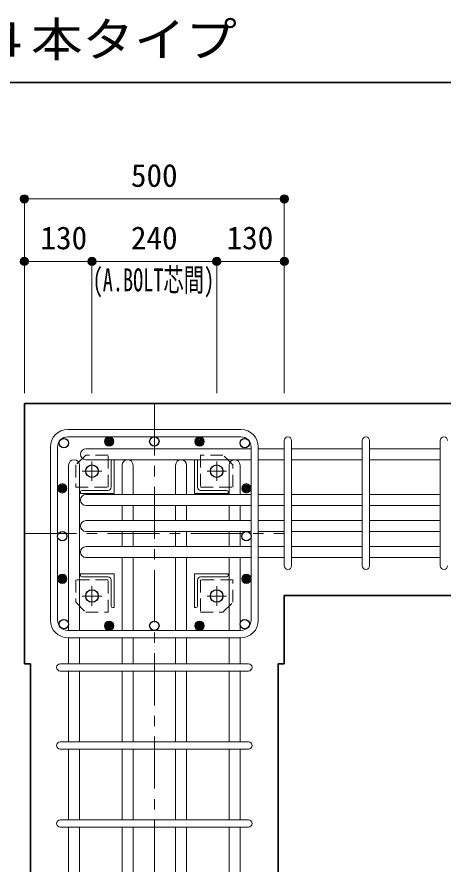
# Model space of a CAD drawing. Units: millimetres at full size, sheet at 1:20. Extents: x -3982 to 3969, y -2797 to 2801.
# Drawn here: x -3118 to -2297, y -1665 to -22 of the extents above; entities that cross this region are included whole.
import ezdxf
from ezdxf.enums import TextEntityAlignment as Align

# ---------------------------------------------------------------- set-up
doc = ezdxf.new("R2010")
doc.units = ezdxf.units.MM
doc.header["$LTSCALE"] = 20
doc.header["$PDMODE"] = 32
doc.header["$PDSIZE"] = 12
doc.linetypes.add('CHAIN1', pattern=[8, 5, -1, 1, -1])
doc.linetypes.add('DASHED1', pattern=[1.8, 1.2, -0.6])
for name, color, linetype, lineweight in [('6-1_躯体線', 2, 'Continuous', 35), ('6-2_A.Bolt_', 4, 'Continuous', 9), ('6-3_柱型主筋', 4, 'Continuous', 9), ('6-4_フープ', 7, 'Continuous', 18), ('6-5_梁主筋', 7, 'Continuous', 18), ('6-6_S.T.P.', 7, 'Continuous', 18), ('6-7_文字', 7, 'Continuous', 18), ('6-9', 4, 'DASHED1', 9), ('6-D_寸法', 4, 'Continuous', 9), ('F-0_枠', 6, 'Continuous', 40)]:
    doc.layers.add(name, color=color, linetype=linetype, lineweight=lineweight)
doc.styles.add('ＭＳ ゴシック', font='')
doc.styles.get('ＭＳ ゴシック').set_extended_font_data('MS Gothic')

msp = doc.modelspace()

# ---------------------------------------------------------------- linework, layer by layer
at = {"layer": '6-1_躯体線'}
for p, q in [((-2203.87, -764.67), (-3103.87, -764.67)), ((-3103.87, -1264.67), (-3103.87, -764.67)), ((-2203.87, -1133.67), (-2603.87, -1133.67)), ((-2603.87, -1264.67), (-2603.87, -1133.67)), ((-3091.79, -1264.67), (-3103.87, -1264.67)), ((-3091.79, -1664.67), (-3091.79, -1264.67)), ((-2603.87, -1264.67), (-2615.94, -1264.67)), ((-2615.94, -1664.67), (-2615.94, -1264.67))]:
    msp.add_line(p, q, dxfattribs=at)
at = {"layer": '6-2_A.Bolt_', "linetype": 'CHAIN1'}
for p, q in [((-2973.87, -913.37), (-2973.87, -875.87)), ((-2733.87, -913.37), (-2733.87, -875.87)), ((-2955.17, -894.67), (-2992.67, -894.67)), ((-2752.57, -894.67), (-2715.07, -894.67)), ((-2973.87, -1115.97), (-2973.87, -1153.47)), ((-2733.87, -1115.97), (-2733.87, -1153.47)), ((-2955.17, -1134.67), (-2992.67, -1134.67)), ((-2752.57, -1134.67), (-2715.07, -1134.67))]:
    msp.add_line(p, q, dxfattribs=at)
at = {"layer": '6-2_A.Bolt_'}
for p, q in [((-2936.87, -875.67), (-2936.87, -925.67)), ((-2930.87, -872.67), (-2933.87, -872.67)), ((-2930.87, -872.67), (-2930.87, -937.67)), ((-2776.87, -872.67), (-2773.87, -872.67)), ((-2776.87, -872.67), (-2776.87, -937.67)), ((-2770.87, -875.67), (-2770.87, -925.67)), ((-2995.87, -937.67), (-2995.87, -934.67)), ((-2992.87, -931.67), (-2942.87, -931.67)), ((-2714.87, -931.67), (-2764.87, -931.67)), ((-2711.87, -937.67), (-2711.87, -934.67)), ((-2995.87, -937.67), (-2930.87, -937.67)), ((-2711.87, -937.67), (-2776.87, -937.67)), ((-2995.87, -1091.67), (-2995.87, -1094.67)), ((-2995.87, -1091.67), (-2930.87, -1091.67)), ((-2992.87, -1097.67), (-2942.87, -1097.67)), ((-2930.87, -1156.67), (-2930.87, -1091.67)), ((-2776.87, -1156.67), (-2776.87, -1091.67)), ((-2711.87, -1091.67), (-2776.87, -1091.67)), ((-2714.87, -1097.67), (-2764.87, -1097.67)), ((-2711.87, -1091.67), (-2711.87, -1094.67)), ((-2936.87, -1153.67), (-2936.87, -1103.67)), ((-2770.87, -1153.67), (-2770.87, -1103.67)), ((-2930.87, -1156.67), (-2933.87, -1156.67)), ((-2776.87, -1156.67), (-2773.87, -1156.67))]:
    msp.add_line(p, q, dxfattribs=at)
at = {"layer": '6-2_A.Bolt_', "color": 3, "lineweight": 25}
for centre in [(-2973.87, -894.67), (-2733.87, -894.67), (-2973.87, -1134.67), (-2733.87, -1134.67)]:
    msp.add_circle(centre, 12, dxfattribs=at)
at = {"layer": '6-2_A.Bolt_'}
for centre, radius, start, end in [((-2933.87, -875.67), 3, 90, 180), ((-2773.87, -875.67), 3, 0, 90), ((-2992.87, -934.67), 3, 90, 180), ((-2942.87, -925.67), 6, 270, 0), ((-2764.87, -925.67), 6, 180, 270), ((-2714.87, -934.67), 3, 0, 90), ((-2992.87, -1094.67), 3, 180, 270), ((-2942.87, -1103.67), 6, 0, 90), ((-2764.87, -1103.67), 6, 90, 180), ((-2714.87, -1094.67), 3, 270, 0), ((-2933.87, -1153.67), 3, 180, 270), ((-2773.87, -1153.67), 3, 270, 0)]:
    msp.add_arc(centre, radius, start, end, dxfattribs=at)
at = {"layer": '6-3_柱型主筋', "color": 3, "lineweight": 25}
for centre in [(-3027.79, -840.75), (-2853.87, -837.67), (-2679.94, -840.75), (-3030.87, -1019.67), (-2676.87, -1019.67), (-3027.79, -1188.6), (-2679.94, -1188.6), (-2853.87, -1191.67)]:
    msp.add_circle(centre, 9, dxfattribs=at)
at = {"layer": '6-3_柱型主筋'}
for centre, radius in [((-2940.83, -837.67), 9), ((-2940.83, -837.67), 7.6), ((-2940.83, -837.67), 6.2), ((-2940.83, -837.67), 4.8), ((-2940.83, -837.67), 3.4), ((-2940.83, -837.67), 2), ((-2940.83, -837.67), 0.6), ((-2766.9, -837.67), 9), ((-2766.9, -837.67), 7.6), ((-2766.9, -837.67), 6.2), ((-2766.9, -837.67), 4.8), ((-2766.9, -837.67), 3.4), ((-2766.9, -837.67), 2), ((-2766.9, -837.67), 0.6), ((-3030.87, -927.71), 9), ((-2676.87, -927.71), 9), ((-3030.87, -927.71), 7.6), ((-3030.87, -927.71), 6.2), ((-3030.87, -927.71), 4.8), ((-3030.87, -927.71), 3.4), ((-3030.87, -927.71), 2), ((-3030.87, -927.71), 0.6), ((-2676.87, -927.71), 7.6), ((-2676.87, -927.71), 6.2), ((-2676.87, -927.71), 4.8), ((-2676.87, -927.71), 3.4), ((-2676.87, -927.71), 2), ((-2676.87, -927.71), 0.6), ((-3030.87, -1101.63), 9), ((-3030.87, -1101.63), 7.6), ((-3030.87, -1101.63), 6.2), ((-3030.87, -1101.63), 4.8), ((-3030.87, -1101.63), 3.4), ((-3030.87, -1101.63), 2), ((-2676.87, -1101.63), 9), ((-2676.87, -1101.63), 7.6), ((-2676.87, -1101.63), 6.2), ((-2676.87, -1101.63), 4.8), ((-2676.87, -1101.63), 3.4), ((-2676.87, -1101.63), 2), ((-3030.87, -1101.63), 0.6), ((-2676.87, -1101.63), 0.6), ((-2940.83, -1191.67), 9), ((-2940.83, -1191.67), 7.6), ((-2940.83, -1191.67), 6.2), ((-2940.83, -1191.67), 4.8), ((-2940.83, -1191.67), 3.4), ((-2940.83, -1191.67), 2), ((-2940.83, -1191.67), 0.6), ((-2766.9, -1191.67), 9), ((-2766.9, -1191.67), 7.6), ((-2766.9, -1191.67), 6.2), ((-2766.9, -1191.67), 4.8), ((-2766.9, -1191.67), 3.4), ((-2766.9, -1191.67), 2), ((-2766.9, -1191.67), 0.6)]:
    msp.add_circle(centre, radius, dxfattribs=at)
at = {"layer": '6-4_フープ'}
for p, q in [((-2687.37, -814.67), (-3020.37, -814.67)), ((-2687.37, -828.67), (-3020.37, -828.67)), ((-3053.87, -1181.17), (-3053.87, -848.17)), ((-3039.87, -1181.17), (-3039.87, -848.17)), ((-2667.87, -1181.17), (-2667.87, -848.17)), ((-2653.87, -1181.17), (-2653.87, -848.17)), ((-2687.37, -1200.67), (-3020.37, -1200.67)), ((-2687.37, -1214.67), (-3020.37, -1214.67))]:
    msp.add_line(p, q, dxfattribs=at)
for centre, radius, start, end in [((-3020.37, -848.17), 33.5, 90, 180), ((-2687.37, -848.17), 33.5, 0, 90), ((-3020.37, -848.17), 19.5, 90, 180), ((-2687.37, -848.17), 19.5, 0, 90), ((-3020.37, -1181.17), 33.5, 180, 270), ((-3020.37, -1181.17), 19.5, 180, 270), ((-2687.37, -1181.17), 33.5, 270, 0), ((-2687.37, -1181.17), 19.5, 270, 0)]:
    msp.add_arc(centre, radius, start, end, dxfattribs=at)
at = {"layer": '6-5_梁主筋'}
for p, q in [((-2985.37, -851.67), (-2667.87, -851.67)), ((-2603.87, -851.67), (-2653.87, -851.67)), ((-2453.87, -851.67), (-2589.87, -851.67)), ((-2303.87, -851.67), (-2439.87, -851.67)), ((-3018.79, -883.17), (-3018.79, -1200.67)), ((-2997.79, -883.17), (-2997.79, -1200.67)), ((-2985.37, -872.67), (-2667.87, -872.67)), ((-2915.87, -883.17), (-2915.87, -939.67)), ((-2894.87, -883.17), (-2894.87, -939.67)), ((-2812.87, -883.17), (-2812.87, -939.67)), ((-2791.87, -883.17), (-2791.87, -939.67)), ((-2709.94, -883.17), (-2709.94, -939.67)), ((-2688.94, -883.17), (-2688.94, -939.67)), ((-2603.87, -872.67), (-2653.87, -872.67)), ((-2453.87, -872.67), (-2589.87, -872.67)), ((-2303.87, -872.67), (-2439.87, -872.67)), ((-2985.37, -939.67), (-2667.87, -939.67)), ((-2603.87, -939.67), (-2653.87, -939.67)), ((-2453.87, -939.67), (-2589.87, -939.67)), ((-2303.87, -939.67), (-2439.87, -939.67)), ((-2985.37, -960.67), (-2667.87, -960.67)), ((-2915.87, -960.67), (-2915.87, -989.67)), ((-2894.87, -960.67), (-2894.87, -989.67)), ((-2812.87, -960.67), (-2812.87, -989.67)), ((-2791.87, -960.67), (-2791.87, -989.67)), ((-2709.94, -960.67), (-2709.94, -989.67)), ((-2688.94, -960.67), (-2688.94, -989.67)), ((-2603.87, -960.67), (-2653.87, -960.67)), ((-2453.87, -960.67), (-2589.87, -960.67)), ((-2303.87, -960.67), (-2439.87, -960.67)), ((-2985.37, -989.67), (-2667.87, -989.67)), ((-2603.87, -989.67), (-2653.87, -989.67)), ((-2453.87, -989.67), (-2589.87, -989.67)), ((-2303.87, -989.67), (-2439.87, -989.67)), ((-2985.37, -1010.67), (-2667.87, -1010.67)), ((-2915.87, -1010.67), (-2915.87, -1039.67)), ((-2894.87, -1010.67), (-2894.87, -1039.67)), ((-2812.87, -1010.67), (-2812.87, -1039.67)), ((-2791.87, -1010.67), (-2791.87, -1039.67)), ((-2709.94, -1010.67), (-2709.94, -1039.67)), ((-2688.94, -1010.67), (-2688.94, -1039.67)), ((-2603.87, -1010.67), (-2653.87, -1010.67)), ((-2453.87, -1010.67), (-2589.87, -1010.67)), ((-2303.87, -1010.67), (-2439.87, -1010.67)), ((-2985.37, -1039.67), (-2667.87, -1039.67)), ((-2603.87, -1039.67), (-2653.87, -1039.67)), ((-2453.87, -1039.67), (-2589.87, -1039.67)), ((-2303.87, -1039.67), (-2439.87, -1039.67)), ((-2985.37, -1060.67), (-2667.87, -1060.67)), ((-2915.87, -1060.67), (-2915.87, -1200.67)), ((-2894.87, -1060.67), (-2894.87, -1200.67)), ((-2812.87, -1060.67), (-2812.87, -1200.67)), ((-2791.87, -1060.67), (-2791.87, -1200.67)), ((-2709.94, -1060.67), (-2709.94, -1200.67)), ((-2688.94, -1060.67), (-2688.94, -1200.67)), ((-2603.87, -1060.67), (-2653.87, -1060.67)), ((-2453.87, -1060.67), (-2589.87, -1060.67)), ((-2303.87, -1060.67), (-2439.87, -1060.67)), ((-3018.79, -1214.67), (-3018.79, -1264.67)), ((-2997.79, -1214.67), (-2997.79, -1264.67)), ((-2915.87, -1214.67), (-2915.87, -1264.67)), ((-2894.87, -1214.67), (-2894.87, -1264.67)), ((-2812.87, -1214.67), (-2812.87, -1264.67)), ((-2791.87, -1214.67), (-2791.87, -1264.67)), ((-2709.94, -1214.67), (-2709.94, -1264.67)), ((-2688.94, -1214.67), (-2688.94, -1264.67)), ((-3018.79, -1278.67), (-3018.79, -1414.67)), ((-2997.79, -1278.67), (-2997.79, -1414.67)), ((-2915.87, -1278.67), (-2915.87, -1414.67)), ((-2894.87, -1278.67), (-2894.87, -1414.67)), ((-2812.87, -1278.67), (-2812.87, -1414.67)), ((-2791.87, -1278.67), (-2791.87, -1414.67)), ((-2709.94, -1278.67), (-2709.94, -1414.67)), ((-2688.94, -1278.67), (-2688.94, -1414.67)), ((-3018.79, -1428.67), (-3018.79, -1564.67)), ((-2997.79, -1428.67), (-2997.79, -1564.67)), ((-2915.87, -1428.67), (-2915.87, -1564.67)), ((-2894.87, -1428.67), (-2894.87, -1564.67)), ((-2812.87, -1428.67), (-2812.87, -1564.67)), ((-2791.87, -1428.67), (-2791.87, -1564.67)), ((-2709.94, -1428.67), (-2709.94, -1564.67)), ((-2688.94, -1428.67), (-2688.94, -1564.67)), ((-3018.79, -1578.67), (-3018.79, -1664.67)), ((-2997.79, -1578.67), (-2997.79, -1664.67)), ((-2915.87, -1578.67), (-2915.87, -1664.67)), ((-2894.87, -1578.67), (-2894.87, -1664.67)), ((-2812.87, -1578.67), (-2812.87, -1664.67)), ((-2791.87, -1578.67), (-2791.87, -1664.67)), ((-2709.94, -1578.67), (-2709.94, -1664.67)), ((-2688.94, -1578.67), (-2688.94, -1664.67))]:
    msp.add_line(p, q, dxfattribs=at)
for centre, start, end in [((-2985.37, -862.17), 90, 180), ((-2985.37, -862.17), 180, 270), ((-3008.29, -883.17), 90, 180), ((-3008.29, -883.17), 0, 90), ((-2905.37, -883.17), 90, 180), ((-2905.37, -883.17), 0, 90), ((-2802.37, -883.17), 90, 180), ((-2802.37, -883.17), 0, 90), ((-2699.44, -883.17), 90, 180), ((-2699.44, -883.17), 0, 90), ((-2985.37, -950.17), 90, 180), ((-2985.37, -950.17), 180, 270), ((-2985.37, -1000.17), 90, 180), ((-2985.37, -1000.17), 180, 270), ((-2985.37, -1050.17), 90, 180), ((-2985.37, -1050.17), 180, 270)]:
    msp.add_arc(centre, 10.5, start, end, dxfattribs=at)
at = {"layer": '6-6_S.T.P.'}
for p, q in [((-2603.87, -1076.67), (-2603.87, -836.06)), ((-2603.87, -1076.67), (-2603.87, -836.06)), ((-2603.87, -1076.67), (-2603.87, -836.06)), ((-2603.87, -1076.67), (-2603.87, -836.06)), ((-2589.87, -1076.67), (-2589.87, -836.06)), ((-2589.87, -1076.67), (-2589.87, -836.06)), ((-2589.87, -1076.67), (-2589.87, -836.06)), ((-2589.87, -1076.67), (-2589.87, -836.06)), ((-2453.87, -1076.67), (-2453.87, -836.06)), ((-2439.87, -1076.67), (-2439.87, -836.06)), ((-2303.87, -1076.67), (-2303.87, -836.06)), ((-3034.79, -1264.67), (-2672.94, -1264.67)), ((-3034.79, -1278.67), (-2672.94, -1278.67)), ((-3034.79, -1414.67), (-2673.33, -1414.67)), ((-3034.79, -1428.67), (-2673.33, -1428.67)), ((-3034.79, -1564.67), (-2673.33, -1564.67)), ((-3034.79, -1578.67), (-2673.33, -1578.67))]:
    msp.add_line(p, q, dxfattribs=at)
for centre, start, end in [((-2596.87, -835.67), 0, 180), ((-2596.87, -835.67), 0, 180), ((-2596.87, -835.67), 0, 180), ((-2596.87, -835.67), 0, 180), ((-2446.87, -835.67), 0, 180), ((-2296.87, -835.67), 0, 180), ((-2596.87, -1076.67), 180, 0), ((-2596.87, -1076.67), 180, 0), ((-2596.87, -1076.67), 180, 0), ((-2596.87, -1076.67), 180, 0), ((-2446.87, -1076.67), 180, 0), ((-2296.87, -1076.67), 180, 0), ((-3034.79, -1271.67), 90, 270), ((-3034.79, -1271.67), 90, 270), ((-3034.79, -1271.67), 90, 270), ((-3034.79, -1271.67), 90, 270), ((-2672.94, -1271.67), 270, 90), ((-2672.94, -1271.67), 270, 90), ((-2672.94, -1271.67), 270, 90), ((-2672.94, -1271.67), 270, 90), ((-3034.79, -1421.67), 90, 270), ((-2672.94, -1421.67), 270, 90), ((-3034.79, -1571.67), 90, 270), ((-2672.94, -1571.67), 270, 90)]:
    msp.add_arc(centre, 7, start, end, dxfattribs=at)
at = {"layer": '6-9'}
for p, q in [((-2985.87, -863.67), (-3004.87, -882.67)), ((-2942.87, -863.67), (-2985.87, -863.67)), ((-2942.87, -925.67), (-2942.87, -863.67)), ((-2721.87, -863.67), (-2764.87, -863.67)), ((-2764.87, -863.67), (-2764.87, -925.67)), ((-2702.87, -882.67), (-2721.87, -863.67)), ((-3004.87, -882.67), (-3004.87, -925.67)), ((-2702.87, -925.67), (-2702.87, -882.67)), ((-3004.87, -925.67), (-2942.87, -925.67)), ((-2764.87, -925.67), (-2702.87, -925.67)), ((-3004.87, -1103.67), (-3004.87, -1146.67)), ((-2942.87, -1103.67), (-3004.87, -1103.67)), ((-2942.87, -1165.67), (-2942.87, -1103.67)), ((-2764.87, -1103.67), (-2764.87, -1165.67)), ((-2702.87, -1103.67), (-2764.87, -1103.67)), ((-2702.87, -1146.67), (-2702.87, -1103.67)), ((-3004.87, -1146.67), (-2985.87, -1165.67)), ((-2721.87, -1165.67), (-2702.87, -1146.67)), ((-2985.87, -1165.67), (-2942.87, -1165.67)), ((-2764.87, -1165.67), (-2721.87, -1165.67))]:
    msp.add_line(p, q, dxfattribs=at)
at = {"layer": '6-D_寸法'}
for p, q in [((-3103.87, -371.65), (-2603.87, -371.65)), ((-2603.87, -371.65), (-2603.87, -491.65)), ((-2973.87, -491.65), (-2973.87, -744.67)), ((-2733.87, -491.65), (-2733.87, -744.67)), ((-2733.87, -491.65), (-2603.87, -491.65)), ((-2603.87, -491.65), (-2603.87, -744.67))]:
    msp.add_line(p, q, dxfattribs=at)
at = {"layer": '6-D_寸法', "linetype": 'CHAIN1'}
for p, q in [((-2853.87, -764.67), (-2853.87, -1664.67)), ((-3103.87, -1014.67), (-2603.87, -1014.67))]:
    msp.add_line(p, q, dxfattribs=at)
at = {"layer": '6-D_寸法'}
for points in [[(-3103.87, -371.65), (-3103.87, -491.65), (-3103.87, -744.67)], [(-3103.87, -491.65), (-2973.87, -491.65), (-2733.87, -491.65)]]:
    msp.add_lwpolyline(points, dxfattribs=at)
for centre, radius in [((-3103.87, -371.65), 8), ((-3103.87, -371.65), 7.2), ((-3103.87, -371.65), 6.4), ((-3103.87, -371.65), 5.6), ((-3103.87, -371.65), 4.8), ((-3103.87, -371.65), 4), ((-3103.87, -371.65), 3.2), ((-3103.87, -371.65), 2.4), ((-3103.87, -371.65), 1.6), ((-3103.87, -371.65), 0.8), ((-2603.87, -371.65), 8), ((-2603.87, -371.65), 7.2), ((-2603.87, -371.65), 6.4), ((-2603.87, -371.65), 5.6), ((-2603.87, -371.65), 4.8), ((-2603.87, -371.65), 4), ((-2603.87, -371.65), 3.2), ((-2603.87, -371.65), 2.4), ((-2603.87, -371.65), 1.6), ((-2603.87, -371.65), 0.8), ((-3103.87, -491.65), 8), ((-3103.87, -491.65), 7.2), ((-3103.87, -491.65), 6.4), ((-3103.87, -491.65), 5.6), ((-3103.87, -491.65), 4.8), ((-3103.87, -491.65), 4), ((-3103.87, -491.65), 3.2), ((-3103.87, -491.65), 2.4), ((-3103.87, -491.65), 1.6), ((-3103.87, -491.65), 0.8), ((-2973.87, -491.65), 8), ((-2973.87, -491.65), 7.2), ((-2973.87, -491.65), 6.4), ((-2973.87, -491.65), 5.6), ((-2973.87, -491.65), 4.8), ((-2973.87, -491.65), 4), ((-2973.87, -491.65), 3.2), ((-2973.87, -491.65), 2.4), ((-2973.87, -491.65), 1.6), ((-2973.87, -491.65), 0.8), ((-2733.87, -491.65), 8), ((-2733.87, -491.65), 7.2), ((-2733.87, -491.65), 6.4), ((-2733.87, -491.65), 5.6), ((-2733.87, -491.65), 4.8), ((-2733.87, -491.65), 4), ((-2733.87, -491.65), 3.2), ((-2733.87, -491.65), 2.4), ((-2733.87, -491.65), 1.6), ((-2733.87, -491.65), 0.8), ((-2603.87, -491.65), 8), ((-2603.87, -491.65), 7.2), ((-2603.87, -491.65), 6.4), ((-2603.87, -491.65), 5.6), ((-2603.87, -491.65), 4.8), ((-2603.87, -491.65), 4), ((-2603.87, -491.65), 3.2), ((-2603.87, -491.65), 2.4), ((-2603.87, -491.65), 1.6), ((-2603.87, -491.65), 0.8)]:
    msp.add_circle(centre, radius, dxfattribs=at)
at = {"layer": '6-D_寸法', "color": 7}
for p in [(-3103.87, -371.65), (-2603.87, -371.65), (-3103.87, -491.65), (-2973.87, -491.65), (-2733.87, -491.65), (-2603.87, -491.65)]:
    msp.add_point(p, dxfattribs=at)
at = {"layer": 'F-0_枠', "color": 2, "lineweight": 35}
msp.add_line((-3981.92, -148.03), (2482.4, -148.03), dxfattribs=at)

# ---------------------------------------------------------------- texts
at = {"layer": '6-7_文字', "color": 2, "style": 'ＭＳ ゴシック', "width": 1.1}
msp.add_text('\u3000\u3000基礎梁主筋\u3000４本タイプ', height=65.98, dxfattribs=at).set_placement((-3981.92, -118.03), align=Align.BOTTOM_LEFT)
at = {"layer": '6-D_寸法', "style": 'ＭＳ ゴシック'}
for s, p in [('500', (-2898.87, -361.65)), ('130', (-3072.87, -481.65)), ('240', (-2898.87, -481.65)), ('130', (-2714.87, -481.65))]:
    msp.add_text(s, height=43.99, dxfattribs=at).set_placement(p, align=Align.BOTTOM_LEFT)
at = {"layer": '6-D_寸法', "style": 'ＭＳ ゴシック', "width": 0.65}
msp.add_text('(A.BOLT芯間)', height=43.99, dxfattribs=at).set_placement((-2972.46, -562.38), align=Align.BOTTOM_LEFT)

doc.saveas('drawing.dxf')
